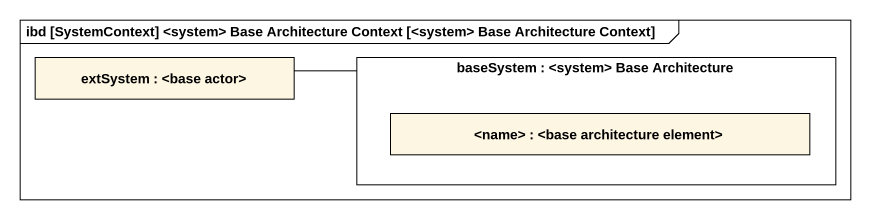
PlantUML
@startuml
mainframe ibd [SystemContext] <system> Base Architecture Context [<system> Base Architecture Context]
rectangle "extSystem : <base actor>" as extSystem
rectangle "baseSystem : <system> Base Architecture" as baseSystem {
  rectangle "<name> : <base architecture element>" as name
}
extSystem -right- baseSystem
@enduml
